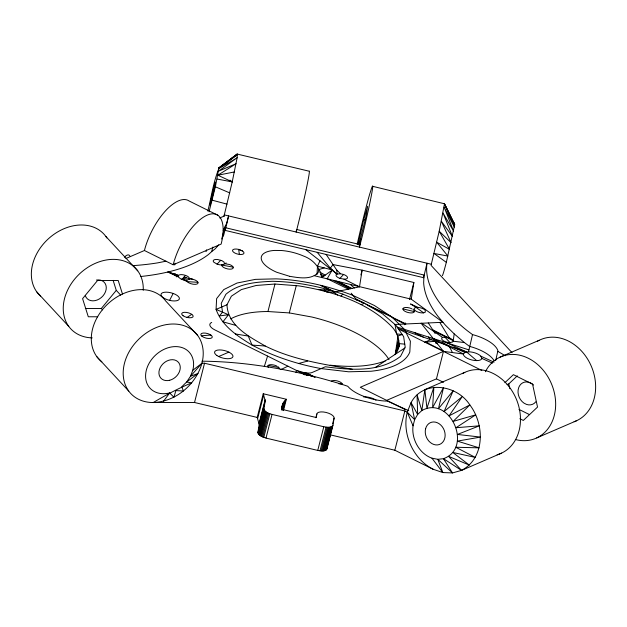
<?xml version="1.0" encoding="UTF-8"?>
<svg xmlns="http://www.w3.org/2000/svg" width="627" height="627" viewBox="0 0 627 627"><rect width="100%" height="100%" fill="white"/><g stroke="black" fill="none" stroke-linecap="round" stroke-linejoin="round"><path stroke-width="0.94" d="M395.637 353.753C402.205 345.187 398.341 333.352 391.483 326.353C367.132 301.775 332.067 291.281 298.656 285.849L274.963 284.031L256.208 285.465L241.34 289.603L231.379 296.187L226.99 304.746C227.679 325.711 249.319 336.777 265.252 346.01C292.409 359.577 322.544 364.193 352.155 369.201M317.003 274.477L317.481 266.161L320.005 260.801M296.085 372.634L296.383 370.385L214.912 329.935A11.827 4.812 14.3 0 1 211.722 322.419M398.85 344.395L399.038 343.055M464.834 372.36L424.855 389.618L421.83 410.56L417.637 414.471L414.643 419.667L413.044 425.804A26.616 21.506 66.7 0 0 431.956 458.18L442.827 472.554L452.498 472.93L461.535 470.391L501.514 453.133M395.222 354.623L397.98 335.9L402.228 334.544L396.609 333.885L394.994 324.457L442.976 322.286L411.249 299.181L314.26 275.7M423.876 277.745L225.203 230.399L228.604 215.923L431.305 264.233L431.117 265.425L512.04 352.68M315.883 417.747L316.847 413.961A8.872 3.605 14.3 0 1 326.032 412.433A8.872 3.605 14.3 0 1 334.097 418.068L332.976 425.224L326.933 448.901C325.233 452.051 320.601 450.837 317.756 450.421L266.005 438.085L261.772 436.572L258.818 434.511L257.948 432.45L259.178 424.346L265.221 400.669L263.238 393.756L286.343 399.266L283.451 410.63M257.948 432.45L263.983 408.773L265.221 400.669M358.048 244.467L363.738 219.646L367.634 206.283L366.137 215.821L358.926 244.992M296.297 231.261L296.579 229.458L359.827 244.538L359.404 247.234L362.226 236.324A44.36 1.552 -76.6 0 0 371.403 188.79L369.711 194.064A44.36 1.552 -76.6 0 0 357.178 244.311M286.343 399.266L282.628 403.96L281.789 409.313L316.29 417.535L316.847 413.961M326.933 448.901L327.357 446.22M333.94 292.158L359.506 286.852L362.124 270.151L333.008 264.563L330.335 268.152L336.958 274.054A5.917 2.406 14.3 0 0 339.905 278.388L344.301 279.187A5.917 2.406 14.3 0 0 347.499 277.487A5.917 2.406 14.3 0 0 343.604 274.485L340.626 273.78L336.958 274.054L305.639 249.57M411.249 299.181L413.867 282.487L362.124 270.151L360.917 274.892M359.827 244.538L360.744 238.754M423.57 277.675L427.011 263.207A216.589 88.093 14.3 0 0 467.389 330.782L472.515 334.599L475.282 335.367A30.174 12.274 14.3 0 1 497.893 350.791L495.691 360.486M336.958 274.054L336.848 270.221L326.142 254.46M225.602 227.75L424.001 275.034L423.656 282.761A216.589 88.093 14.3 0 0 438.014 316.416L445.397 325.154L454.214 333.893L453.164 341.206L452.529 341.997L449.967 342.585A5.917 2.406 14.3 0 1 443.085 340.555A5.917 2.406 14.3 0 1 442.623 337.459L421.814 323.242M405.661 409.799L360.298 387.274L443.461 351.379L463.416 354.012L464.952 352.398L468.534 351.802L472.515 334.599M209.05 211.801L215.359 186.791L218.98 167.715L237.194 154.07L309.064 171.187A44.36 1.552 -76.6 0 1 306.25 189.119A44.36 1.552 -76.6 0 1 296.156 232.155M174.737 264.986L175.074 263.23M217.067 179.04L232.225 181.901L237.139 157.753L237.194 154.07L218.988 167.965L237.523 154.461L219.019 168.561L237.139 157.753L218.643 171.124L236.073 163.718L217.867 175.215L232.225 181.901L223.878 216.644M207.843 211.072C211.479 196.596 213.486 181.062 219.356 167.464L218.98 167.715M395.433 353.714L398.607 340.124M395.449 353.699L398.686 340.68M431.305 264.233L439.206 231.222L444.504 203.783L372.407 186.258M446.322 262.36L454.693 224.654L444.175 203.391L454.693 224.654L444.504 203.783L454.332 227.146L444.12 207.075L453.572 231.175L443.054 213.039L452.467 236.473L441.377 221.276L451.095 242.673L439.206 231.222L449.535 249.358L436.682 242.202L447.913 256.075L433.994 253.457L446.322 262.36A26.616 0.933 -76.6 0 1 442.333 275.653M140.393 276.531A214.426 87.208 14.3 0 0 208.462 254.499L211.675 251.607L212.827 247.077M219.716 217.992L224.129 216.088L224.333 214.904L228.604 215.923L226.676 223.33L224.701 227.248L221.715 239.028L223.69 235.117L225.587 227.852M204.535 363.229L201.957 363.229A44.36 34.289 -42.8 0 0 173.217 324.01A44.36 34.289 -42.8 0 0 124.46 363.323A44.36 34.289 -42.8 0 0 153.2 402.542L194.527 402.495L204.535 363.229L404.854 410.967L407.252 412.158L414.643 419.667L411.069 402.605C423.491 379.398 457.138 384.829 469.835 404.924C484.64 424.103 485.282 458 461.535 470.391L443.469 458.69L437.803 459.317L431.956 458.18M230.712 318.884A88.713 36.084 14.3 0 1 267.948 311.533L274.963 284.031M259.178 424.346L257.203 417.433L263.238 393.756M257.689 418.452L263.732 394.775M259.108 423.39L265.143 399.712M258.097 433.445L263.983 408.773M258.387 433.97L264.422 410.293L264.132 409.768M267.948 311.533L289.306 312.912L296.32 285.418M258.818 434.511L264.86 410.834L264.422 410.293M259.382 435.052L265.425 411.375L264.86 410.834M260.072 435.577L266.114 411.9L265.425 411.375M260.871 436.094L266.914 412.417L266.114 411.9M261.772 436.572L267.807 412.895L266.914 412.417M262.752 437.027L268.787 413.35L267.807 412.895M263.795 437.427L269.837 413.749L268.787 413.35M266.005 438.085L272.047 414.408L269.837 413.749M281.907 406.805L282.628 403.96M281.39 409.682L283.083 403.051M281.648 409.823L283.576 402.244M281.985 409.987L284.156 401.46M282.393 410.176L284.815 400.7M283.13 409.439L285.544 399.971M304.55 374.836L305.035 372.94L309.189 373.081A11.827 4.812 14.3 0 0 312.364 372.383L325.358 366.771C350.281 370.024 379.413 372.697 400.535 356.363L405.214 347.233L403.631 336.605L395.88 325.209L382.501 313.821L364.397 303.217L356.152 299.197M317.756 450.421L323.791 426.744C326.643 427.159 331.268 428.374 332.976 425.224M320.005 450.837L326.04 427.159M321.095 450.938L327.137 427.261M322.137 450.97L328.18 427.293M323.117 450.938L329.159 427.261M324.018 450.829L330.053 427.152M324.817 450.656L330.852 426.979M325.499 450.413L331.542 426.736M332.647 423.75L334.097 418.068M326.064 450.115L332.106 426.438M326.495 449.763L332.537 426.086M409.517 299.549L413.867 282.487M404.728 324.77L405.214 322.881M413.044 425.804L407.252 412.158L411.069 402.605L417.637 414.471L417.073 394.916L421.83 410.56C449.99 394.814 473.581 447.858 443.469 458.69L452.498 472.93L437.803 459.317L442.827 472.554L433.186 469.27L394.845 450.233L404.854 410.967M386.381 400.481L436.455 378.865L443.461 351.379L421.132 323.273M264.312 366.521L267.564 356.073M395.519 353.769L399.125 343.643L404.752 344.121M201.957 363.229C195.883 384.696 175.732 401.758 153.2 402.542C165.716 395.19 178.334 388.293 191.76 382.87L186.627 382.023L181.665 386.883L183.531 391.013L175.881 390.605L173.914 397.259L169.674 392.941A26.616 20.573 -42.8 0 1 145.66 374.147A26.616 20.573 -42.8 0 1 173.671 346.676A26.616 20.573 -42.8 0 1 192.802 370.259L190.428 376.349L186.627 382.023L198.046 373.394L190.428 376.349L201.957 363.229L192.802 370.259M454.144 224.866L454.63 223.878L453.07 221.433M399.015 346.778L399.47 345.861L399.125 343.643M178.272 275.488L178.021 276.084C179.722 279.799 185.694 281.1 189.221 279.305L188.931 277.353A5.917 2.406 14.3 0 0 179.957 274.704L178.272 275.488L167.958 271.993L178.287 276.907M169.596 300.372L173.154 293.444M189.44 278.278L192.701 279.227A5.917 2.406 14.3 0 1 197.121 283.992A5.917 2.406 14.3 0 1 187.16 281.625L186.658 280.089M226.245 262.995L224.607 263.701L229.341 264.484A5.627 2.289 14.3 0 1 232.672 266.42L233.166 267.133A5.917 2.406 14.3 0 1 227.891 268.975A5.917 2.406 14.3 0 1 221.762 265.056L224.395 264.116L224.105 262.164L222.138 260.793L217.812 259.515A5.917 2.406 14.3 0 0 213.776 262.18L217.091 264.124A5.917 2.406 14.3 0 0 221.496 264.923L221.84 264.9M395.073 354.427L399.47 345.861M317.176 252.32L332.067 270.229L327.122 278.874M163.569 401.194L169.674 392.941M218.721 244.875L215.194 248.817L211.675 251.607M226.99 304.746L216.072 309.401C222.068 326.142 237.578 336.19 252.03 345.085C273.709 356.457 297.073 364.256 321.149 368.59L348.628 371.795L371.004 371.247A100.328 40.802 14.3 0 0 409.823 352.013L410.387 341.206L404.329 329.308L392.063 317.137L374.421 305.521L352.617 295.254C328.093 285.983 302.292 279.94 276.076 278.858L255.455 279.36L237.022 283.036L223.776 289.596L216.628 298.593L216.072 309.401L228.479 314.707L222.946 321.816L235.744 325.389M85.343 308.523L101.315 308.5L116.269 290.356L113.126 280.387M181.908 279.313L185.608 275.41M217.091 264.124L220.79 260.221M339.905 278.388L343.604 274.485M340.963 296.062L342.804 294.118L364.397 303.217L361.199 304.589M504.876 382.689L513.395 374.664L532.566 384.179L537.527 407.08L523.318 420.451L519.838 418.726M507.039 384.649L508.787 383.896L517.306 375.871M218.415 168.6L220.673 166.86M222.17 165.693L237.194 154.07M332.067 270.229L321.808 277.557C320.036 267.267 313.014 259.413 303.296 255.941A29.571 12.031 14.3 0 0 281.327 250.502L274.516 250.432A29.571 12.031 14.3 0 0 276.719 272.259L289.439 276.248M187.058 317.434L191.768 314.331M375.354 367.43L404.83 347.993M425.035 342.146L433.265 338.541L463.416 354.012A9.46 3.848 14.3 0 0 472.021 360.023A9.46 3.848 14.3 0 0 481.818 358.401L492.469 363.143M280.81 369.609L287.918 366.184M125.917 258.489L144.422 250.502A44.352 18.896 -63.6 0 1 189.072 200.961L217.828 215.241M173.177 264.774L221.151 244.068A44.352 18.896 -63.6 0 0 207.176 215.155A44.352 18.896 -63.6 0 0 173.177 264.774L144.422 250.502M322.85 290.709L324.52 289.995L326.871 291.9L333.721 292.206L337.616 295.074M218.651 356.536L228.886 352.123M500.025 357.171L540.004 339.912A44.36 35.849 66.7 0 1 591.527 366.748A44.36 35.849 66.7 0 1 574.081 421.744M536.696 437.944L576.675 420.686M324.19 267.886L318.79 269.618L318.132 272.69C310.914 280.136 298.907 277.824 289.713 276.319M385.111 361.003C367.516 367.461 348.494 366.999 330.131 365.188M298.334 363.566L307.622 361.089M423.617 312.849L416.187 307.496A5.933 2.414 14.3 0 0 414.212 309.409L415.482 310.835A5.933 2.414 14.3 0 0 423.617 312.849L425.333 312.16L425.137 310.224A5.933 2.414 14.3 0 0 418.899 307.52L416.187 307.496L410.505 303.954L418.272 307.473M165.99 261.2L157.706 262.854A214.426 87.208 14.3 0 1 132.995 265.621M443.054 337.334C446.51 336.73 450.891 337.585 453.047 340.547L433.476 330.946M217.867 175.215L234.396 171.955M228.479 314.707L219.403 315.953L222.546 312.175L221.229 303.382L225.908 294.251C238.754 283.263 256.247 282.032 272.4 281.296C296.414 281.735 320.091 286.445 342.804 294.118M398.498 329.057L424.887 342.162L435.436 341.276L466.535 351.959L476.7 360.611M201.385 335.766L210.876 335.045M189.425 278.89L192.701 279.227M97.694 316.768L88.297 316.776L82.592 298.656L97.546 280.504L118.213 280.481L122.492 294.079M197.975 282.322L187.16 281.625L183.397 279.744M265.252 346.01L252.03 345.085L248.284 336.072L235.391 333.948M338.698 383.755L342.334 384.045M318.829 289.517L330.547 290.497M453.164 341.206L464.388 342.561L469.513 346.378L472.28 347.146A30.174 12.274 14.3 0 1 494.115 360.737M311.838 376.31L305.035 372.94L296.383 370.385M345.595 286.508L347.726 286.845M221.762 265.056L233.166 267.133M289.306 312.912L311.823 317.011A88.713 36.084 14.3 0 1 389.03 359.624M268.105 365.463L278.733 367.438A5.917 2.406 14.3 0 1 279.289 368.809M330.476 434.895L394.845 450.233M363.738 219.646L365.557 220.077M358.346 242.547L360.164 242.978M402.918 308.892L414.384 311.627M272.047 414.408L323.791 426.744M194.527 402.495L257.203 417.433M317.481 266.161L331.73 269.822M212.169 200.185L227.013 204.136M397.134 327.059L468.886 349.866M178.491 275.3L167.958 271.993L178.084 276.476M184.064 277.048L189.777 278.866M398.121 328.509L435.436 341.276M320.593 274.383L324.23 275.825M242.406 250.941L238.636 249.381A5.917 2.406 14.3 0 0 232.609 251.059A5.917 2.406 14.3 0 0 240.815 254.515A5.917 2.406 14.3 0 0 242.586 251.051L238.636 249.381L239.389 254.429M323.414 290.466L326.871 291.9M215.359 186.791L229.701 192.881M454.05 347.671L464.952 352.398M468.534 351.802A9.46 3.848 14.3 0 1 480.885 356.199L494.06 362.194M447.419 343.047L466.535 351.959M408.78 410.716L387.462 401.084L385.386 401.053A30.66 12.469 14.3 0 1 349.623 388.231L347.734 386.263L342.804 384.617A218.102 88.713 14.3 0 0 201.886 361.191M321.314 285.551L333.736 291.437M182.363 278.835L186.681 280.912M320.844 285.442L332.584 291.1M437.238 343.549L435.561 342.734L437.481 343.855M356.363 299.455L362.179 302.285M365.847 304.064L390.174 315.898M315.169 377.313L306.493 373.081L314.346 377.054M368.598 305.678L392.063 317.137M338.039 281.562L351.982 288.412M321.118 275.747L323.03 276.687M327.827 279.046L348.408 289.157M392.149 317.223L405.881 323.963M308.084 375.369L302.034 372.399L308.045 375.393M300.537 371.999L307.543 375.455M343.988 279.164L359.506 286.852M393.082 318.148L404.893 324.01M306.854 375.377L299.079 371.521L305.13 374.656M481.842 370.432L424.887 342.162M518.976 409.392L529.431 414.58M436.455 378.865L443.438 382.329M333.439 280.426L350.172 288.788M350.963 288.624L336.119 281.084M425.694 342.091L443.015 350.814M432.74 329.818L447.811 337.436M305.035 372.94L311.956 376.459M414.322 332.522L423.429 337.161M297.692 370.98L304.534 374.515M447.216 345.32L442.505 342.797L449.065 345.963L452.443 352.562M453.117 347.264L453.548 347.499M319.715 272.063L325.217 275.128M497.987 351.465L505.252 355.728M433.265 338.541L438.822 342.397M229.96 180.106L232.225 181.901M350.454 284.619L354.365 287.918M454.214 333.893L464.388 342.561M277.902 366.724L278.733 367.438M336.848 270.221L340.626 273.78M444.864 337.083L449.967 342.585M105.845 236.442L137.728 270.833M197.685 335.476L165.794 301.093A44.36 34.289 -42.8 0 0 107.499 304.22A44.36 34.289 -42.8 0 0 101.833 361.85M116.269 290.356L120.729 295.168M101.315 308.5L102.585 309.879M36.891 292.041L68.782 326.424M96.84 356.685L128.731 391.076M461.535 470.391L448.571 456.346L469.317 465.093L452.765 452.443L475.321 457.404L455.758 447.247L479.138 447.85L457.349 441.11L480.501 437.082L457.436 434.448L479.326 425.827L456.001 427.724L475.689 414.855L453.156 421.391L469.835 404.924L449.081 415.873L462.17 396.695L444.065 411.555L453.203 390.739L438.438 408.733L443.563 387.455L432.599 407.597L433.892 387.078L426.932 408.216L424.855 389.618M428.351 336.981L430.694 339.654M351.167 293.201L356.849 300.035M480.885 356.199L481.818 358.401M428.272 322.952L435.169 333.548M439.809 322.435L449.261 337.882M508.787 383.896L509.822 388.669M462.35 373.668A44.36 35.849 66.7 0 1 516.139 398.662A44.36 35.849 66.7 0 1 497.117 454.763M485.369 371.764A44.36 35.849 66.7 0 1 531.187 359.827A44.36 35.849 66.7 0 1 554.801 413.193A44.36 35.849 66.7 0 1 515.347 439.496M92.247 337.882A44.36 34.289 -42.8 0 1 64.025 300.803A44.36 34.289 -42.8 0 1 107.985 259.727A44.36 34.289 -42.8 0 1 143.246 290.23M40.496 296.038A44.36 34.289 -42.8 0 1 49.267 238.009A44.36 34.289 -42.8 0 1 106.856 237.923M537.519 341.221A44.36 35.849 66.7 0 1 539.165 340.32M433.186 469.27A44.36 35.849 66.7 0 1 407.252 412.158M535.787 401.821A11.827 9.562 66.7 0 1 526.562 404.423L524.062 403.177A11.827 9.562 66.7 0 1 518.106 390.065L518.803 387.329A11.827 9.562 66.7 0 1 533.561 385.033M96.433 280.065A11.827 9.146 -42.8 0 1 106.269 287.362A11.827 9.146 -42.8 0 1 97.248 299.988A11.827 9.146 -42.8 0 1 85.319 295.623M449.512 247.179A11.827 0.415 -76.6 0 1 449.167 248.66M268.356 367.406A5.917 2.406 14.3 0 1 269.775 364.757A5.917 2.406 14.3 0 1 276.781 366.058M331.26 381.263A5.917 2.406 14.3 0 1 337.945 381.122A5.917 2.406 14.3 0 1 342.389 384.704M363.621 396.946A9.46 3.848 14.3 0 1 376.004 400.136M224.701 227.248A116.301 47.299 14.3 0 1 223.22 230.72M413.083 309.542A5.917 2.406 14.3 0 1 411.046 312.936A5.917 2.406 14.3 0 1 402.965 309.401L402.91 308.743A5.917 2.406 14.3 0 1 411.986 308.876M206.683 249.828A29.869 12.728 -63.6 0 1 206.024 251.623M186.399 277.777A29.869 12.728 -63.6 0 1 181.799 279.203M176.689 276.883A29.869 12.728 -63.6 0 1 175.145 273.615M124.381 257.227A8.872 3.778 -63.6 0 1 129.852 255.973M169.682 380.268A11.827 9.146 -42.8 0 0 178.781 362.743A11.827 9.146 -42.8 0 0 160.3 367.453A11.827 9.146 -42.8 0 0 169.682 380.268M211.385 200.914A11.827 0.408 -76.6 0 0 215.586 182.253A11.827 0.408 -76.6 0 0 211.448 197.63A11.827 0.408 -76.6 0 0 211.385 200.914M425.615 428.696A11.827 9.562 66.7 0 0 437.677 444.904A11.827 9.562 66.7 0 0 442.301 426.768A11.827 9.562 66.7 0 0 425.615 428.696M202.215 336.48A5.917 2.406 14.3 0 0 212.004 337.702A5.917 2.406 14.3 0 0 205.421 333.102A5.917 2.406 14.3 0 0 202.215 336.48M163.263 297.707A9.46 3.848 14.3 0 0 178.922 299.667A9.46 3.848 14.3 0 0 168.389 292.307A9.46 3.848 14.3 0 0 163.263 297.707M216.84 355.478A9.46 3.848 14.3 0 0 232.499 357.437A9.46 3.848 14.3 0 0 221.966 350.078A9.46 3.848 14.3 0 0 216.84 355.478M183.108 315.765A5.917 2.406 14.3 0 0 192.889 316.988A5.917 2.406 14.3 0 0 186.305 312.387A5.917 2.406 14.3 0 0 183.108 315.765"/></g></svg>
